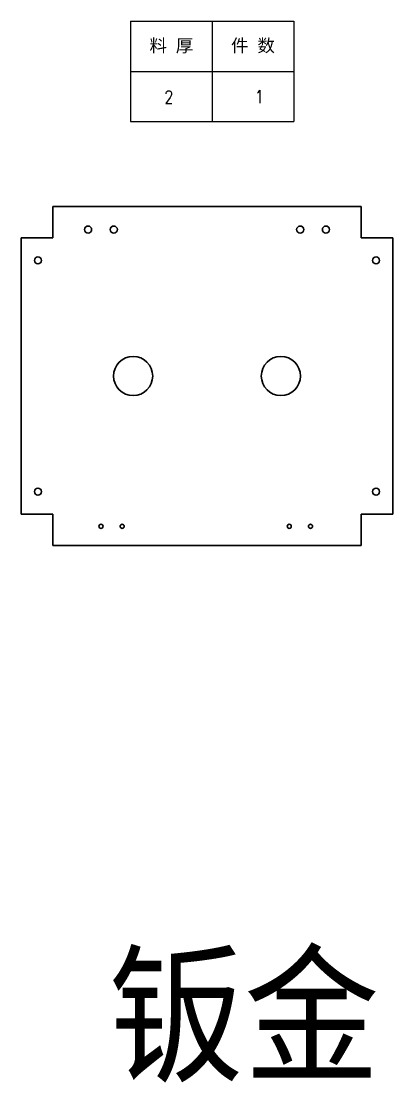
# Model space of a CAD drawing. Header units: millimetres. Extents: x -13336 to 61423, y -27528 to -3175.
# Drawn here: x -12874 to -12585, y -5803 to -4977 of the extents above; entities that cross this region are included whole.
import ezdxf
from ezdxf.enums import TextEntityAlignment as Align

# ---------------------------------------------------------------- set-up
doc = ezdxf.new("R2010")
doc.units = ezdxf.units.MM
doc.layers.add('DIM', color=2, linetype='Continuous')
doc.styles.add('CHINA', font='', dxfattribs={"width": 0.9})
doc.styles.add('DIM', font='txt.shx', dxfattribs={"width": 0.8, "bigfont": 'bigfont.shx'})
doc.styles.get("Standard").update_dxf_attribs({"font": 'txt', "bigfont": 'gbcbig.shx'})
doc.styles.get('CHINA').set_extended_font_data('SimSun')

# ---------------------------------------------------------------- blocks, each defined once
blk = doc.blocks.new('*T283')
at = {"color": 0, "linetype": 'ByBlock', "lineweight": -2, "transparency": 16777216}
for p, q in [((0, 0), (127, 0)), ((0, 0), (0, -78)), ((63.5, 0), (63.5, -78)), ((127, 0), (127, -78)), ((0, -39), (127, -39)), ((0, -78), (127, -78))]:
    blk.add_line(p, q, dxfattribs=at)
at = {"color": 0, "transparency": 16777216, "char_height": 10, "width": 60.5, "attachment_point": 5}
for s, insert in [('{\\fSimSun|b0|i0|c134|p2;料 厚}', (31.75, -19.5)), ('{\\fSimSun|b0|i0|c134|p2;件 数}', (95.25, -19.5))]:
    blk.add_mtext(s, dxfattribs=dict(at, insert=insert))
blk = doc.blocks.new('拆图参数')
blk.add_blockref('*T283', (-63.5, 78))
at = {"style": 'DIM', "width": 0.8}
blk.add_attdef('6', text='', height=10, dxfattribs=at).set_placement((-37.13, 18.91), align=Align.MIDDLE_LEFT)
blk.add_attdef('1', text='', height=10, dxfattribs=at).set_placement((36.65, 19.27), align=Align.MIDDLE_CENTER)

msp = doc.modelspace()

# ---------------------------------------------------------------- linework, layer by layer
at = {"color": 171, "lineweight": 35}
for p, q in [((-12609.787, -5120.674), (-12849.787, -5120.674)), ((-12849.787, -5120.674), (-12849.787, -5145.174)), ((-12609.787, -5120.674), (-12609.787, -5145.174)), ((-12874.287, -5145.174), (-12874.287, -5360.174)), ((-12852.287, -5145.174), (-12874.287, -5145.174)), ((-12849.787, -5145.174), (-12852.287, -5145.174)), ((-12607.287, -5145.174), (-12609.787, -5145.174)), ((-12607.287, -5145.174), (-12585.287, -5145.174)), ((-12585.287, -5145.174), (-12585.287, -5360.174)), ((-12852.287, -5360.174), (-12874.287, -5360.174)), ((-12849.787, -5360.174), (-12852.287, -5360.174)), ((-12849.787, -5360.174), (-12849.787, -5384.674)), ((-12607.287, -5360.174), (-12609.787, -5360.174)), ((-12609.787, -5360.174), (-12609.787, -5384.674)), ((-12607.287, -5360.174), (-12585.287, -5360.174)), ((-12609.787, -5384.674), (-12849.787, -5384.674))]:
    msp.add_line(p, q, dxfattribs=at)
for centre, radius in [((-12822.287, -5138.674), 2.75), ((-12802.287, -5138.674), 2.75), ((-12657.287, -5138.674), 2.75), ((-12637.287, -5138.674), 2.75), ((-12861.287, -5162.674), 2.75), ((-12598.287, -5162.674), 2.75), ((-12787.287, -5252.674), 15.25), ((-12672.287, -5252.674), 15.25), ((-12861.287, -5342.674), 2.75), ((-12598.287, -5342.674), 2.75), ((-12812.287, -5369.675), 1.6), ((-12795.787, -5369.675), 1.6), ((-12665.787, -5369.675), 1.6), ((-12649.287, -5369.675), 1.6)]:
    msp.add_circle(centre, radius, dxfattribs=at)

# ---------------------------------------------------------------- block references
msp.add_blockref('拆图参数', (-12725.751, -5054.524)).add_auto_attribs({'1': '1', '6': '2'})

# ---------------------------------------------------------------- texts
at = {"layer": 'DIM', "insert": (-12806.433, -5706.926), "char_height": 85.8805, "width": 3103.01985, "attachment_point": 1, "style": 'CHINA'}
msp.add_mtext('钣金^I^I', dxfattribs=at)

doc.saveas('drawing.dxf')
